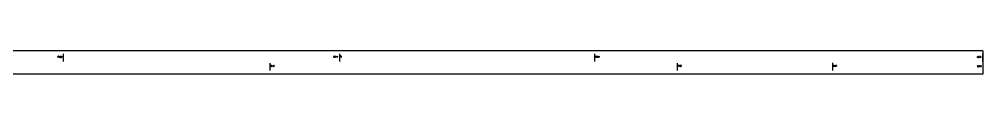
# Model space of a CAD drawing. Header units: metres. Extents: x -566 to -120, y 49 to 52.
# Drawn here: x -231.5 to -120, y 49.2 to 51.9 of the extents above; entities that cross this region are included whole.
import ezdxf

# ---------------------------------------------------------------- set-up
doc = ezdxf.new("R2010")
doc.units = ezdxf.units.M

msp = doc.modelspace()

# ---------------------------------------------------------------- linework, layer by layer
at = {"layer": 'REFERENCEBEAM', "color": 9, "linetype": 'CONTINUOUS'}
for p, q in [((-119.97, 51.89), (-500.72, 51.89)), ((-119.97, 51.89), (-119.97, 49.2)), ((-119.97, 49.2), (-500.72, 49.2))]:
    msp.add_line(p, q, dxfattribs=at)
at = {"layer": 'RSTOPFLANGEMARK', "color": 7, "linetype": 'CONTINUOUS'}
for p, q in [((-226.34, 50.67), (-226.34, 51.54)), ((-194.41, 51.54), (-194.41, 50.67)), ((-194.3, 51.3), (-194.31, 51.29)), ((-194.3, 51.31), (-194.3, 51.3)), ((-194.29, 51.31), (-194.3, 51.31)), ((-194.3, 51.3), (-194.3, 51.3)), ((-194.28, 51.31), (-194.29, 51.31)), ((-194.27, 51.31), (-194.28, 51.31)), ((-194.27, 51.3), (-194.27, 51.31)), ((-194.26, 51.3), (-194.27, 51.3)), ((-194.26, 51.29), (-194.26, 51.3)), ((-194.22, 51.31), (-194.22, 51.18)), ((-164.84, 50.67), (-164.84, 51.54)), ((-226.99, 51.26), (-226.98, 51.26)), ((-226.99, 51.25), (-226.99, 51.26)), ((-226.99, 51.16), (-226.99, 51.15)), ((-226.99, 51.15), (-226.98, 51.14)), ((-226.98, 51.26), (-226.97, 51.26)), ((-226.97, 51.21), (-226.98, 51.21)), ((-226.98, 51.14), (-226.97, 51.14)), ((-226.97, 51.26), (-226.96, 51.26)), ((-226.96, 51.2), (-226.97, 51.21)), ((-226.96, 51.21), (-226.97, 51.21)), ((-226.97, 51.14), (-226.96, 51.14)), ((-226.96, 51.26), (-226.95, 51.25)), ((-226.96, 51.26), (-226.96, 51.26)), ((-226.95, 51.22), (-226.96, 51.21)), ((-226.95, 51.19), (-226.96, 51.2)), ((-226.96, 51.15), (-226.95, 51.16)), ((-226.96, 51.14), (-226.96, 51.15)), ((-226.95, 51.25), (-226.95, 51.23)), ((-226.95, 51.23), (-226.95, 51.22)), ((-226.95, 51.18), (-226.95, 51.19)), ((-226.95, 51.16), (-226.95, 51.18)), ((-226.91, 51.26), (-226.91, 51.21)), ((-226.87, 51.26), (-226.91, 51.26)), ((-226.91, 51.21), (-226.9, 51.22)), ((-226.91, 51.15), (-226.91, 51.16)), ((-226.9, 51.14), (-226.91, 51.15)), ((-226.9, 51.22), (-226.89, 51.22)), ((-226.9, 51.22), (-226.9, 51.22)), ((-226.89, 51.14), (-226.9, 51.14)), ((-226.89, 51.22), (-226.88, 51.22)), ((-226.88, 51.15), (-226.89, 51.14)), ((-226.89, 51.14), (-226.89, 51.14)), ((-226.88, 51.22), (-226.87, 51.2)), ((-226.87, 51.16), (-226.88, 51.15)), ((-226.87, 51.2), (-226.87, 51.18)), ((-226.87, 51.18), (-226.87, 51.16)), ((-226.87, 51.18), (-226.87, 51.18)), ((-226.8, 51.26), (-226.84, 51.17)), ((-226.84, 51.17), (-226.78, 51.17)), ((-226.8, 51.14), (-226.8, 51.26)), ((-226.75, 51.25), (-226.74, 51.26)), ((-226.75, 51.24), (-226.75, 51.25)), ((-226.74, 51.17), (-226.75, 51.16)), ((-226.75, 51.16), (-226.75, 51.15)), ((-226.75, 51.15), (-226.75, 51.14)), ((-226.75, 51.15), (-226.75, 51.15)), ((-226.75, 51.14), (-226.7, 51.14)), ((-226.74, 51.26), (-226.73, 51.26)), ((-226.74, 51.26), (-226.74, 51.26)), ((-226.71, 51.22), (-226.74, 51.17)), ((-226.73, 51.26), (-226.72, 51.26)), ((-226.72, 51.26), (-226.71, 51.26)), ((-226.72, 51.26), (-226.72, 51.26)), ((-226.71, 51.26), (-226.7, 51.25)), ((-226.71, 51.26), (-226.71, 51.26)), ((-226.7, 51.23), (-226.71, 51.22)), ((-226.7, 51.25), (-226.7, 51.24)), ((-226.7, 51.24), (-226.7, 51.23)), ((-226.63, 51.26), (-226.68, 51.17)), ((-226.68, 51.17), (-226.62, 51.17)), ((-226.63, 51.14), (-226.63, 51.26)), ((-226.58, 51.26), (-226.57, 51.26)), ((-226.58, 51.25), (-226.58, 51.26)), ((-226.58, 51.24), (-226.58, 51.25)), ((-226.54, 51.22), (-226.58, 51.17)), ((-226.58, 51.17), (-226.58, 51.16)), ((-226.58, 51.16), (-226.58, 51.15)), ((-226.58, 51.15), (-226.58, 51.14)), ((-226.58, 51.15), (-226.58, 51.15)), ((-226.58, 51.14), (-226.54, 51.14)), ((-226.57, 51.26), (-226.56, 51.26)), ((-226.56, 51.26), (-226.55, 51.26)), ((-226.56, 51.26), (-226.56, 51.26)), ((-226.55, 51.26), (-226.54, 51.26)), ((-226.55, 51.26), (-226.55, 51.26)), ((-226.54, 51.26), (-226.54, 51.25)), ((-226.54, 51.25), (-226.54, 51.24)), ((-226.54, 51.24), (-226.54, 51.23)), ((-226.54, 51.23), (-226.54, 51.22)), ((-202.47, 50.47), (-202.47, 49.61)), ((-202.42, 50.21), (-202.42, 50.09)), ((-202.42, 50.2), (-202.42, 50.21)), ((-202.35, 50.2), (-202.36, 50.18)), ((-202.36, 50.18), (-202.36, 50.17)), ((-202.34, 50.21), (-202.35, 50.2)), ((-202.34, 50.21), (-202.34, 50.21)), ((-202.33, 50.21), (-202.34, 50.21)), ((-202.32, 50.21), (-202.33, 50.21)), ((-202.32, 50.2), (-202.32, 50.21)), ((-202.31, 50.18), (-202.32, 50.2)), ((-202.31, 50.17), (-202.31, 50.18)), ((-202.27, 50.21), (-202.27, 50.16)), ((-202.23, 50.21), (-202.27, 50.21)), ((-202.18, 50.2), (-202.17, 50.21)), ((-202.17, 50.21), (-202.17, 50.09)), ((-202.11, 50.2), (-202.1, 50.21)), ((-202.11, 50.19), (-202.11, 50.2)), ((-202.1, 50.21), (-202.09, 50.21)), ((-202.1, 50.21), (-202.1, 50.21)), ((-202.09, 50.21), (-202.08, 50.21)), ((-202.08, 50.21), (-202.07, 50.21)), ((-202.08, 50.21), (-202.08, 50.21)), ((-202.07, 50.21), (-202.06, 50.2)), ((-202.07, 50.21), (-202.07, 50.21)), ((-202.06, 50.18), (-202.07, 50.17)), ((-202.06, 50.2), (-202.06, 50.19)), ((-202.06, 50.19), (-202.06, 50.18)), ((-202.02, 50.21), (-202.02, 50.2)), ((-202.01, 50.21), (-202.02, 50.21)), ((-202.02, 50.2), (-202.02, 50.19)), ((-202.02, 50.19), (-202.02, 50.17)), ((-202.02, 50.17), (-202.02, 50.17)), ((-202, 50.21), (-202.01, 50.21)), ((-202, 50.21), (-202, 50.21)), ((-201.99, 50.21), (-202, 50.21)), ((-201.99, 50.2), (-201.99, 50.21)), ((-201.98, 50.19), (-201.99, 50.2)), ((-201.99, 50.17), (-201.98, 50.19)), ((-201.99, 50.17), (-201.99, 50.17)), ((-195.11, 51.27), (-195.1, 51.28)), ((-195.11, 51.18), (-195.1, 51.17)), ((-195.1, 51.28), (-195.09, 51.29)), ((-195.1, 51.17), (-195.09, 51.16)), ((-195.09, 51.29), (-195.08, 51.29)), ((-195.08, 51.23), (-195.09, 51.23)), ((-195.09, 51.16), (-195.08, 51.16)), ((-195.08, 51.29), (-195.07, 51.28)), ((-195.08, 51.29), (-195.08, 51.29)), ((-195.07, 51.22), (-195.08, 51.23)), ((-195.07, 51.23), (-195.08, 51.23)), ((-195.08, 51.16), (-195.07, 51.17)), ((-195.08, 51.16), (-195.08, 51.16)), ((-195.07, 51.28), (-195.06, 51.27)), ((-195.06, 51.25), (-195.07, 51.24)), ((-195.07, 51.24), (-195.07, 51.23)), ((-195.06, 51.21), (-195.07, 51.22)), ((-195.07, 51.17), (-195.06, 51.18)), ((-195.06, 51.27), (-195.06, 51.25)), ((-195.06, 51.2), (-195.06, 51.21)), ((-195.06, 51.18), (-195.06, 51.2)), ((-195.03, 51.27), (-195.02, 51.27)), ((-195.03, 51.18), (-195.03, 51.17)), ((-195.02, 51.18), (-195.03, 51.18)), ((-195.03, 51.17), (-195.03, 51.16)), ((-195.03, 51.16), (-194.98, 51.16)), ((-195.02, 51.28), (-195.01, 51.29)), ((-195.02, 51.27), (-195.02, 51.28)), ((-194.98, 51.24), (-195.02, 51.19)), ((-195.02, 51.19), (-195.02, 51.18)), ((-195.01, 51.29), (-195, 51.29)), ((-195.01, 51.29), (-195.01, 51.29)), ((-195, 51.29), (-194.99, 51.29)), ((-194.99, 51.29), (-194.99, 51.28)), ((-194.99, 51.28), (-194.98, 51.28)), ((-194.98, 51.28), (-194.98, 51.27)), ((-194.98, 51.27), (-194.98, 51.26)), ((-194.98, 51.26), (-194.98, 51.25)), ((-194.98, 51.25), (-194.98, 51.24)), ((-194.93, 51.28), (-194.94, 51.27)), ((-194.94, 51.27), (-194.94, 51.26)), ((-194.94, 51.26), (-194.94, 51.24)), ((-194.94, 51.24), (-194.94, 51.22)), ((-194.94, 51.22), (-194.94, 51.21)), ((-194.94, 51.21), (-194.94, 51.19)), ((-194.94, 51.19), (-194.94, 51.18)), ((-194.94, 51.18), (-194.93, 51.17)), ((-194.92, 51.29), (-194.93, 51.28)), ((-194.93, 51.17), (-194.92, 51.16)), ((-194.92, 51.29), (-194.92, 51.29)), ((-194.91, 51.28), (-194.92, 51.29)), ((-194.92, 51.16), (-194.91, 51.17)), ((-194.92, 51.16), (-194.92, 51.16)), ((-194.9, 51.27), (-194.91, 51.28)), ((-194.91, 51.17), (-194.9, 51.18)), ((-194.9, 51.26), (-194.9, 51.27)), ((-194.9, 51.24), (-194.9, 51.26)), ((-194.9, 51.22), (-194.9, 51.24)), ((-194.9, 51.21), (-194.9, 51.22)), ((-194.9, 51.19), (-194.9, 51.21)), ((-194.9, 51.18), (-194.9, 51.19)), ((-194.83, 51.29), (-194.87, 51.2)), ((-194.87, 51.2), (-194.81, 51.2)), ((-194.83, 51.16), (-194.83, 51.29)), ((-194.76, 51.29), (-194.76, 51.16)), ((-194.76, 51.27), (-194.76, 51.29)), ((-194.75, 51.16), (-194.76, 51.16)), ((-194.69, 51.28), (-194.68, 51.29)), ((-194.69, 51.27), (-194.69, 51.28)), ((-194.69, 51.18), (-194.69, 51.17)), ((-194.69, 51.17), (-194.68, 51.16)), ((-194.68, 51.29), (-194.67, 51.29)), ((-194.67, 51.23), (-194.68, 51.23)), ((-194.68, 51.16), (-194.67, 51.16)), ((-194.67, 51.29), (-194.66, 51.29)), ((-194.66, 51.22), (-194.67, 51.23)), ((-194.66, 51.23), (-194.67, 51.23)), ((-194.67, 51.16), (-194.66, 51.16)), ((-194.66, 51.29), (-194.66, 51.28)), ((-194.66, 51.28), (-194.65, 51.27)), ((-194.65, 51.24), (-194.66, 51.23)), ((-194.65, 51.21), (-194.66, 51.22)), ((-194.66, 51.17), (-194.65, 51.18)), ((-194.66, 51.16), (-194.66, 51.17)), ((-194.65, 51.27), (-194.65, 51.25)), ((-194.65, 51.25), (-194.65, 51.24)), ((-194.65, 51.2), (-194.65, 51.21)), ((-194.65, 51.18), (-194.65, 51.2)), ((-194.31, 51.29), (-194.31, 51.28)), ((-194.31, 51.28), (-194.31, 51.22)), ((-194.31, 51.22), (-194.31, 51.21)), ((-194.31, 51.21), (-194.3, 51.2)), ((-194.3, 51.2), (-194.3, 51.19)), ((-194.3, 51.19), (-194.29, 51.18)), ((-194.3, 51.19), (-194.3, 51.19)), ((-194.29, 51.18), (-194.28, 51.18)), ((-194.28, 51.18), (-194.27, 51.19)), ((-194.27, 51.19), (-194.26, 51.2)), ((-194.27, 51.19), (-194.27, 51.19)), ((-194.26, 51.28), (-194.26, 51.29)), ((-194.26, 51.21), (-194.26, 51.22)), ((-194.26, 51.2), (-194.26, 51.21)), ((-194.22, 51.18), (-194.18, 51.18)), ((-164.82, 51.26), (-164.81, 51.27)), ((-164.82, 51.17), (-164.81, 51.15)), ((-164.81, 51.27), (-164.8, 51.27)), ((-164.81, 51.27), (-164.81, 51.27)), ((-164.79, 51.21), (-164.81, 51.21)), ((-164.81, 51.15), (-164.8, 51.15)), ((-164.81, 51.15), (-164.81, 51.15)), ((-164.8, 51.27), (-164.79, 51.27)), ((-164.8, 51.15), (-164.79, 51.15)), ((-164.79, 51.27), (-164.78, 51.27)), ((-164.78, 51.22), (-164.79, 51.21)), ((-164.78, 51.21), (-164.79, 51.21)), ((-164.79, 51.15), (-164.78, 51.15)), ((-164.78, 51.27), (-164.78, 51.25)), ((-164.78, 51.25), (-164.78, 51.24)), ((-164.78, 51.24), (-164.78, 51.23)), ((-164.78, 51.23), (-164.78, 51.22)), ((-164.78, 51.2), (-164.78, 51.21)), ((-164.77, 51.18), (-164.78, 51.2)), ((-164.78, 51.17), (-164.77, 51.18)), ((-164.78, 51.15), (-164.78, 51.17)), ((-164.73, 51.27), (-164.74, 51.22)), ((-164.74, 51.22), (-164.73, 51.23)), ((-164.73, 51.16), (-164.74, 51.17)), ((-164.69, 51.27), (-164.73, 51.27)), ((-164.73, 51.23), (-164.72, 51.23)), ((-164.73, 51.15), (-164.73, 51.16)), ((-164.72, 51.15), (-164.73, 51.15)), ((-164.72, 51.23), (-164.71, 51.23)), ((-164.71, 51.15), (-164.72, 51.15)), ((-164.71, 51.23), (-164.7, 51.22)), ((-164.7, 51.15), (-164.71, 51.15)), ((-164.7, 51.22), (-164.69, 51.21)), ((-164.69, 51.17), (-164.7, 51.15)), ((-164.69, 51.21), (-164.69, 51.19)), ((-164.69, 51.19), (-164.69, 51.17)), ((-164.69, 51.19), (-164.69, 51.19)), ((-164.62, 51.27), (-164.67, 51.18)), ((-164.67, 51.18), (-164.61, 51.18)), ((-164.62, 51.15), (-164.62, 51.27)), ((-164.57, 51.27), (-164.56, 51.27)), ((-164.57, 51.26), (-164.57, 51.27)), ((-164.57, 51.25), (-164.57, 51.26)), ((-164.53, 51.22), (-164.57, 51.17)), ((-164.57, 51.17), (-164.57, 51.16)), ((-164.57, 51.17), (-164.57, 51.17)), ((-164.57, 51.16), (-164.57, 51.15)), ((-164.57, 51.15), (-164.53, 51.15)), ((-164.57, 51.15), (-164.57, 51.15)), ((-164.56, 51.27), (-164.55, 51.27)), ((-164.55, 51.27), (-164.54, 51.27)), ((-164.55, 51.27), (-164.55, 51.27)), ((-164.54, 51.27), (-164.53, 51.26)), ((-164.54, 51.27), (-164.54, 51.27)), ((-164.53, 51.26), (-164.53, 51.25)), ((-164.53, 51.25), (-164.53, 51.24)), ((-164.53, 51.24), (-164.53, 51.23)), ((-164.53, 51.23), (-164.53, 51.22)), ((-164.46, 51.27), (-164.5, 51.18)), ((-164.5, 51.18), (-164.44, 51.18)), ((-164.46, 51.15), (-164.46, 51.27)), ((-164.41, 51.26), (-164.4, 51.27)), ((-164.41, 51.25), (-164.41, 51.26)), ((-164.41, 51.17), (-164.41, 51.16)), ((-164.4, 51.17), (-164.41, 51.17)), ((-164.41, 51.16), (-164.41, 51.15)), ((-164.41, 51.15), (-164.36, 51.15)), ((-164.41, 51.15), (-164.41, 51.15)), ((-164.4, 51.27), (-164.39, 51.27)), ((-164.4, 51.27), (-164.4, 51.27)), ((-164.37, 51.22), (-164.4, 51.17)), ((-164.39, 51.27), (-164.38, 51.27)), ((-164.38, 51.27), (-164.37, 51.27)), ((-164.38, 51.27), (-164.38, 51.27)), ((-164.37, 51.27), (-164.37, 51.26)), ((-164.37, 51.26), (-164.36, 51.25)), ((-164.36, 51.23), (-164.37, 51.22)), ((-164.36, 51.25), (-164.36, 51.24)), ((-164.36, 51.24), (-164.36, 51.23)), ((-155.34, 50.47), (-155.34, 49.61)), ((-155.31, 50.2), (-155.3, 50.22)), ((-155.3, 50.22), (-155.3, 50.09)), ((-155.23, 50.21), (-155.24, 50.2)), ((-155.24, 50.2), (-155.24, 50.19)), ((-155.24, 50.19), (-155.24, 50.17)), ((-155.22, 50.22), (-155.23, 50.21)), ((-155.22, 50.22), (-155.22, 50.22)), ((-155.21, 50.21), (-155.22, 50.22)), ((-155.2, 50.2), (-155.21, 50.21)), ((-155.2, 50.19), (-155.2, 50.2)), ((-155.19, 50.17), (-155.2, 50.19)), ((-155.15, 50.22), (-155.15, 50.17)), ((-155.11, 50.22), (-155.15, 50.22)), ((-155.15, 50.17), (-155.14, 50.18)), ((-155.14, 50.18), (-155.13, 50.18)), ((-155.13, 50.18), (-155.12, 50.17)), ((-155.06, 50.2), (-155.05, 50.22)), ((-155.05, 50.22), (-155.05, 50.09)), ((-154.99, 50.21), (-154.98, 50.22)), ((-154.99, 50.21), (-154.99, 50.21)), ((-154.99, 50.2), (-154.99, 50.21)), ((-154.98, 50.22), (-154.97, 50.22)), ((-154.97, 50.22), (-154.96, 50.22)), ((-154.97, 50.22), (-154.97, 50.22)), ((-154.96, 50.22), (-154.95, 50.21)), ((-154.96, 50.22), (-154.96, 50.22)), ((-154.95, 50.21), (-154.95, 50.2)), ((-154.95, 50.2), (-154.95, 50.19)), ((-154.95, 50.19), (-154.95, 50.18)), ((-154.95, 50.18), (-154.95, 50.17)), ((-154.9, 50.21), (-154.91, 50.2)), ((-154.91, 50.2), (-154.91, 50.19)), ((-154.91, 50.19), (-154.91, 50.18)), ((-154.91, 50.18), (-154.9, 50.17)), ((-154.89, 50.22), (-154.9, 50.21)), ((-154.89, 50.22), (-154.89, 50.22)), ((-154.88, 50.22), (-154.89, 50.22)), ((-154.87, 50.21), (-154.88, 50.22)), ((-154.87, 50.2), (-154.87, 50.21)), ((-154.87, 50.19), (-154.87, 50.2)), ((-154.87, 50.18), (-154.87, 50.19)), ((-154.87, 50.17), (-154.87, 50.18)), ((-137.34, 50.49), (-137.34, 49.62)), ((-137.32, 50.22), (-137.32, 50.09)), ((-137.32, 50.2), (-137.32, 50.22)), ((-137.25, 50.2), (-137.26, 50.19)), ((-137.26, 50.19), (-137.26, 50.17)), ((-137.24, 50.21), (-137.25, 50.2)), ((-137.23, 50.22), (-137.24, 50.21)), ((-137.23, 50.22), (-137.23, 50.22)), ((-137.22, 50.21), (-137.23, 50.22)), ((-137.21, 50.2), (-137.22, 50.21)), ((-137.21, 50.19), (-137.21, 50.2)), ((-137.21, 50.17), (-137.21, 50.19)), ((-137.14, 50.22), (-137.18, 50.12)), ((-137.14, 50.09), (-137.14, 50.22)), ((-137.08, 50.21), (-137.09, 50.2)), ((-137.09, 50.2), (-137.09, 50.19)), ((-137.09, 50.19), (-137.09, 50.18)), ((-137.09, 50.18), (-137.08, 50.17)), ((-137.07, 50.21), (-137.08, 50.21)), ((-137.07, 50.22), (-137.07, 50.21)), ((-137.06, 50.21), (-137.07, 50.22)), ((-137.05, 50.21), (-137.06, 50.21)), ((-137.05, 50.2), (-137.05, 50.21)), ((-137.05, 50.19), (-137.05, 50.2)), ((-137.05, 50.18), (-137.05, 50.19)), ((-137.05, 50.17), (-137.05, 50.18)), ((-136.97, 50.22), (-137.02, 50.12)), ((-136.97, 50.09), (-136.97, 50.22)), ((-136.92, 50.19), (-136.93, 50.18)), ((-136.93, 50.18), (-136.93, 50.17)), ((-136.91, 50.21), (-136.92, 50.2)), ((-136.92, 50.2), (-136.92, 50.19)), ((-136.9, 50.22), (-136.91, 50.21)), ((-136.9, 50.22), (-136.9, 50.22)), ((-136.9, 50.21), (-136.9, 50.22)), ((-136.89, 50.21), (-136.9, 50.21)), ((-136.89, 50.2), (-136.89, 50.21)), ((-136.88, 50.19), (-136.89, 50.2)), ((-136.88, 50.18), (-136.88, 50.19)), ((-136.88, 50.16), (-136.88, 50.18)), ((-120.61, 51.24), (-120.6, 51.25)), ((-120.59, 51.13), (-120.61, 51.13)), ((-120.6, 51.25), (-120.6, 51.13)), ((-120.6, 50.16), (-120.59, 50.18)), ((-120.59, 50.18), (-120.59, 50.05)), ((-120.54, 51.24), (-120.53, 51.25)), ((-120.54, 51.23), (-120.54, 51.24)), ((-120.5, 51.21), (-120.54, 51.15)), ((-120.54, 51.15), (-120.54, 51.14)), ((-120.54, 51.15), (-120.54, 51.15)), ((-120.54, 51.14), (-120.54, 51.13)), ((-120.54, 51.13), (-120.49, 51.13)), ((-120.54, 51.13), (-120.54, 51.13)), ((-120.53, 51.25), (-120.52, 51.25)), ((-120.53, 51.25), (-120.53, 51.25)), ((-120.52, 50.17), (-120.53, 50.16)), ((-120.52, 51.25), (-120.51, 51.25)), ((-120.52, 51.25), (-120.52, 51.25)), ((-120.51, 50.18), (-120.52, 50.17)), ((-120.51, 51.25), (-120.5, 51.25)), ((-120.51, 50.18), (-120.51, 50.18)), ((-120.5, 50.17), (-120.51, 50.18)), ((-120.5, 51.25), (-120.5, 51.24)), ((-120.5, 51.24), (-120.49, 51.24)), ((-120.49, 51.21), (-120.5, 51.21)), ((-120.49, 50.16), (-120.5, 50.17)), ((-120.49, 51.24), (-120.49, 51.22)), ((-120.49, 51.22), (-120.49, 51.21)), ((-120.46, 51.17), (-120.45, 51.19)), ((-120.46, 51.16), (-120.46, 51.17)), ((-120.46, 51.15), (-120.46, 51.16)), ((-120.45, 51.14), (-120.46, 51.15)), ((-120.42, 50.18), (-120.46, 50.09)), ((-120.45, 51.25), (-120.45, 51.24)), ((-120.44, 51.25), (-120.45, 51.25)), ((-120.45, 51.24), (-120.45, 51.22)), ((-120.45, 51.22), (-120.45, 51.21)), ((-120.45, 51.21), (-120.45, 51.2)), ((-120.45, 51.2), (-120.44, 51.2)), ((-120.45, 51.19), (-120.44, 51.2)), ((-120.45, 51.19), (-120.45, 51.19)), ((-120.45, 51.13), (-120.45, 51.14)), ((-120.44, 51.13), (-120.45, 51.13)), ((-120.43, 51.25), (-120.44, 51.25)), ((-120.44, 51.2), (-120.44, 51.2)), ((-120.44, 51.2), (-120.43, 51.2)), ((-120.44, 51.2), (-120.44, 51.2)), ((-120.43, 51.13), (-120.44, 51.13)), ((-120.43, 51.25), (-120.43, 51.25)), ((-120.42, 51.25), (-120.43, 51.25)), ((-120.43, 51.2), (-120.42, 51.2)), ((-120.43, 51.2), (-120.43, 51.2)), ((-120.43, 51.2), (-120.42, 51.19)), ((-120.43, 51.2), (-120.43, 51.2)), ((-120.43, 51.13), (-120.43, 51.13)), ((-120.42, 51.13), (-120.43, 51.13)), ((-120.42, 51.24), (-120.42, 51.25)), ((-120.41, 51.22), (-120.42, 51.24)), ((-120.42, 51.21), (-120.41, 51.22)), ((-120.42, 51.2), (-120.42, 51.21)), ((-120.42, 51.19), (-120.41, 51.17)), ((-120.42, 51.19), (-120.42, 51.19)), ((-120.41, 51.15), (-120.42, 51.14)), ((-120.42, 51.14), (-120.42, 51.13)), ((-120.42, 50.05), (-120.42, 50.18)), ((-120.41, 51.17), (-120.41, 51.16)), ((-120.41, 51.16), (-120.41, 51.15)), ((-120.37, 51.23), (-120.38, 51.22)), ((-120.38, 51.22), (-120.38, 51.21)), ((-120.38, 51.21), (-120.37, 51.19)), ((-120.36, 51.25), (-120.37, 51.24)), ((-120.37, 51.24), (-120.37, 51.23)), ((-120.37, 51.19), (-120.37, 51.18)), ((-120.37, 51.18), (-120.37, 51.17)), ((-120.37, 51.17), (-120.36, 51.17)), ((-120.37, 51.14), (-120.37, 51.13)), ((-120.37, 51.13), (-120.36, 51.13)), ((-120.36, 50.17), (-120.37, 50.16)), ((-120.35, 51.25), (-120.36, 51.25)), ((-120.36, 51.17), (-120.35, 51.17)), ((-120.36, 51.13), (-120.35, 51.13)), ((-120.36, 51.13), (-120.36, 51.13)), ((-120.36, 51.13), (-120.36, 51.13)), ((-120.35, 50.18), (-120.36, 50.17)), ((-120.35, 51.25), (-120.35, 51.25)), ((-120.35, 51.25), (-120.35, 51.25)), ((-120.34, 51.25), (-120.35, 51.25)), ((-120.35, 51.17), (-120.34, 51.17)), ((-120.35, 51.13), (-120.34, 51.13)), ((-120.35, 50.18), (-120.35, 50.18)), ((-120.34, 50.18), (-120.35, 50.18)), ((-120.33, 51.24), (-120.34, 51.25)), ((-120.34, 51.17), (-120.33, 51.18)), ((-120.34, 51.17), (-120.34, 51.17)), ((-120.34, 51.14), (-120.33, 51.15)), ((-120.34, 51.13), (-120.34, 51.14)), ((-120.33, 50.17), (-120.34, 50.18)), ((-120.33, 51.23), (-120.33, 51.24)), ((-120.33, 51.21), (-120.33, 51.23)), ((-120.33, 51.2), (-120.33, 51.21)), ((-120.33, 51.2), (-120.33, 51.21)), ((-120.33, 51.18), (-120.33, 51.2)), ((-120.33, 51.19), (-120.33, 51.2)), ((-120.33, 51.17), (-120.33, 51.19)), ((-120.33, 51.16), (-120.33, 51.17)), ((-120.33, 51.15), (-120.33, 51.16)), ((-120.33, 50.16), (-120.33, 50.17)), ((-120.25, 50.18), (-120.3, 50.09)), ((-120.28, 51.24), (-120.27, 51.25)), ((-120.26, 51.13), (-120.28, 51.13)), ((-120.27, 51.25), (-120.27, 51.13)), ((-120.25, 50.05), (-120.25, 50.18)), ((-120.2, 51.25), (-120.21, 51.24)), ((-120.21, 51.24), (-120.21, 51.22)), ((-120.21, 51.22), (-120.21, 51.21)), ((-120.21, 51.21), (-120.2, 51.2)), ((-120.21, 51.19), (-120.2, 51.19)), ((-120.21, 51.17), (-120.21, 51.19)), ((-120.21, 51.16), (-120.21, 51.17)), ((-120.21, 51.15), (-120.21, 51.16)), ((-120.21, 51.14), (-120.21, 51.15)), ((-120.2, 51.13), (-120.21, 51.14)), ((-120.19, 51.25), (-120.2, 51.25)), ((-120.2, 51.2), (-120.19, 51.2)), ((-120.2, 51.19), (-120.19, 51.2)), ((-120.19, 51.13), (-120.2, 51.13)), ((-120.19, 50.18), (-120.2, 50.17)), ((-120.2, 50.17), (-120.2, 50.16)), ((-120.19, 51.25), (-120.19, 51.25)), ((-120.18, 51.25), (-120.19, 51.25)), ((-120.19, 51.2), (-120.19, 51.2)), ((-120.19, 51.2), (-120.18, 51.2)), ((-120.19, 51.2), (-120.19, 51.2)), ((-120.19, 51.13), (-120.19, 51.13)), ((-120.18, 51.13), (-120.19, 51.13)), ((-120.18, 50.18), (-120.19, 50.18)), ((-120.17, 51.25), (-120.18, 51.25)), ((-120.18, 51.2), (-120.17, 51.2)), ((-120.18, 51.2), (-120.18, 51.2)), ((-120.18, 51.2), (-120.17, 51.19)), ((-120.18, 51.2), (-120.18, 51.2)), ((-120.17, 51.13), (-120.18, 51.13)), ((-120.18, 50.18), (-120.18, 50.18)), ((-120.17, 50.17), (-120.18, 50.18)), ((-120.17, 51.24), (-120.17, 51.25)), ((-120.17, 51.22), (-120.17, 51.24)), ((-120.17, 51.21), (-120.17, 51.22)), ((-120.17, 51.2), (-120.17, 51.21)), ((-120.17, 51.19), (-120.16, 51.17)), ((-120.17, 51.19), (-120.17, 51.19)), ((-120.16, 51.15), (-120.17, 51.14)), ((-120.17, 51.14), (-120.17, 51.13)), ((-120.16, 50.16), (-120.17, 50.17)), ((-120.16, 51.17), (-120.16, 51.16)), ((-120.16, 51.16), (-120.16, 51.15)), ((-202.41, 50.09), (-202.42, 50.09)), ((-202.36, 50.17), (-202.36, 50.15)), ((-202.36, 50.15), (-202.36, 50.14)), ((-202.36, 50.14), (-202.36, 50.12)), ((-202.36, 50.12), (-202.35, 50.1)), ((-202.35, 50.1), (-202.34, 50.09)), ((-202.34, 50.09), (-202.34, 50.09)), ((-202.34, 50.09), (-202.33, 50.09)), ((-202.33, 50.09), (-202.32, 50.09)), ((-202.32, 50.1), (-202.31, 50.12)), ((-202.32, 50.09), (-202.32, 50.1)), ((-202.31, 50.15), (-202.31, 50.17)), ((-202.31, 50.14), (-202.31, 50.15)), ((-202.31, 50.12), (-202.31, 50.14)), ((-202.27, 50.16), (-202.26, 50.17)), ((-202.27, 50.1), (-202.27, 50.11)), ((-202.26, 50.09), (-202.27, 50.1)), ((-202.26, 50.17), (-202.25, 50.17)), ((-202.26, 50.17), (-202.26, 50.17)), ((-202.25, 50.09), (-202.26, 50.09)), ((-202.25, 50.17), (-202.24, 50.17)), ((-202.24, 50.1), (-202.25, 50.09)), ((-202.25, 50.09), (-202.25, 50.09)), ((-202.24, 50.17), (-202.23, 50.15)), ((-202.23, 50.11), (-202.24, 50.1)), ((-202.23, 50.15), (-202.23, 50.13)), ((-202.23, 50.13), (-202.23, 50.11)), ((-202.23, 50.13), (-202.23, 50.13)), ((-202.16, 50.09), (-202.18, 50.09)), ((-202.07, 50.17), (-202.11, 50.12)), ((-202.11, 50.12), (-202.11, 50.11)), ((-202.11, 50.11), (-202.11, 50.1)), ((-202.11, 50.1), (-202.11, 50.09)), ((-202.11, 50.1), (-202.11, 50.1)), ((-202.11, 50.09), (-202.06, 50.09)), ((-202.03, 50.14), (-202.02, 50.15)), ((-202.03, 50.12), (-202.03, 50.14)), ((-202.03, 50.11), (-202.03, 50.12)), ((-202.02, 50.1), (-202.03, 50.11)), ((-202.02, 50.17), (-202.01, 50.16)), ((-202.02, 50.16), (-202.01, 50.16)), ((-202.02, 50.15), (-202.02, 50.16)), ((-202.02, 50.09), (-202.02, 50.1)), ((-202.01, 50.09), (-202.02, 50.09)), ((-202.01, 50.16), (-202.01, 50.16)), ((-202.01, 50.16), (-202, 50.16)), ((-202.01, 50.16), (-202.01, 50.16)), ((-202, 50.09), (-202.01, 50.09)), ((-202, 50.16), (-201.99, 50.17)), ((-202, 50.16), (-202, 50.16)), ((-202, 50.16), (-201.99, 50.16)), ((-202, 50.16), (-202, 50.16)), ((-202, 50.09), (-202, 50.09)), ((-201.99, 50.09), (-202, 50.09)), ((-201.99, 50.16), (-201.98, 50.15)), ((-201.98, 50.1), (-201.99, 50.09)), ((-201.98, 50.15), (-201.98, 50.14)), ((-201.98, 50.14), (-201.98, 50.12)), ((-201.98, 50.12), (-201.98, 50.11)), ((-201.98, 50.11), (-201.98, 50.1)), ((-155.29, 50.09), (-155.31, 50.09)), ((-155.24, 50.17), (-155.24, 50.15)), ((-155.24, 50.15), (-155.24, 50.14)), ((-155.24, 50.14), (-155.24, 50.12)), ((-155.24, 50.12), (-155.24, 50.11)), ((-155.24, 50.11), (-155.23, 50.1)), ((-155.23, 50.1), (-155.22, 50.09)), ((-155.22, 50.09), (-155.21, 50.1)), ((-155.22, 50.09), (-155.22, 50.09)), ((-155.21, 50.1), (-155.2, 50.11)), ((-155.2, 50.12), (-155.19, 50.14)), ((-155.2, 50.11), (-155.2, 50.12)), ((-155.19, 50.15), (-155.19, 50.17)), ((-155.19, 50.14), (-155.19, 50.15)), ((-155.15, 50.1), (-155.16, 50.12)), ((-155.15, 50.17), (-155.15, 50.17)), ((-155.15, 50.1), (-155.15, 50.1)), ((-155.14, 50.09), (-155.15, 50.1)), ((-155.13, 50.09), (-155.14, 50.09)), ((-155.12, 50.1), (-155.13, 50.09)), ((-155.12, 50.17), (-155.11, 50.16)), ((-155.11, 50.11), (-155.12, 50.1)), ((-155.11, 50.16), (-155.11, 50.14)), ((-155.11, 50.14), (-155.11, 50.13)), ((-155.11, 50.13), (-155.11, 50.11)), ((-155.04, 50.09), (-155.06, 50.09)), ((-154.95, 50.17), (-154.99, 50.12)), ((-154.99, 50.12), (-154.99, 50.11)), ((-154.99, 50.11), (-154.99, 50.1)), ((-154.99, 50.11), (-154.99, 50.11)), ((-154.99, 50.1), (-154.99, 50.09)), ((-154.99, 50.09), (-154.95, 50.09)), ((-154.91, 50.15), (-154.9, 50.16)), ((-154.91, 50.14), (-154.91, 50.15)), ((-154.91, 50.13), (-154.91, 50.14)), ((-154.91, 50.12), (-154.91, 50.13)), ((-154.91, 50.1), (-154.91, 50.12)), ((-154.9, 50.1), (-154.91, 50.1)), ((-154.9, 50.17), (-154.89, 50.16)), ((-154.9, 50.16), (-154.89, 50.16)), ((-154.89, 50.09), (-154.9, 50.1)), ((-154.89, 50.16), (-154.89, 50.16)), ((-154.89, 50.16), (-154.88, 50.16)), ((-154.89, 50.16), (-154.89, 50.16)), ((-154.89, 50.09), (-154.89, 50.09)), ((-154.88, 50.09), (-154.89, 50.09)), ((-154.88, 50.16), (-154.87, 50.17)), ((-154.88, 50.16), (-154.88, 50.16)), ((-154.88, 50.16), (-154.87, 50.16)), ((-154.88, 50.16), (-154.88, 50.16)), ((-154.87, 50.1), (-154.88, 50.09)), ((-154.87, 50.16), (-154.87, 50.15)), ((-154.87, 50.15), (-154.86, 50.14)), ((-154.86, 50.12), (-154.87, 50.1)), ((-154.87, 50.1), (-154.87, 50.1)), ((-154.86, 50.14), (-154.86, 50.13)), ((-154.86, 50.13), (-154.86, 50.12)), ((-137.31, 50.09), (-137.32, 50.09)), ((-137.26, 50.17), (-137.26, 50.15)), ((-137.26, 50.15), (-137.26, 50.14)), ((-137.26, 50.14), (-137.26, 50.12)), ((-137.26, 50.12), (-137.25, 50.1)), ((-137.25, 50.1), (-137.24, 50.09)), ((-137.24, 50.09), (-137.23, 50.09)), ((-137.23, 50.09), (-137.22, 50.09)), ((-137.23, 50.09), (-137.23, 50.09)), ((-137.22, 50.09), (-137.21, 50.1)), ((-137.21, 50.15), (-137.21, 50.17)), ((-137.21, 50.14), (-137.21, 50.15)), ((-137.21, 50.12), (-137.21, 50.14)), ((-137.21, 50.1), (-137.21, 50.12)), ((-137.18, 50.12), (-137.13, 50.12)), ((-137.09, 50.15), (-137.08, 50.16)), ((-137.09, 50.14), (-137.09, 50.15)), ((-137.09, 50.13), (-137.09, 50.14)), ((-137.09, 50.11), (-137.09, 50.13)), ((-137.09, 50.1), (-137.09, 50.11)), ((-137.08, 50.09), (-137.09, 50.1)), ((-137.08, 50.17), (-137.07, 50.16)), ((-137.08, 50.16), (-137.07, 50.16)), ((-137.07, 50.09), (-137.08, 50.09)), ((-137.07, 50.16), (-137.07, 50.16)), ((-137.07, 50.16), (-137.06, 50.16)), ((-137.07, 50.16), (-137.07, 50.16)), ((-137.07, 50.09), (-137.07, 50.09)), ((-137.06, 50.09), (-137.07, 50.09)), ((-137.06, 50.16), (-137.05, 50.17)), ((-137.06, 50.16), (-137.06, 50.16)), ((-137.06, 50.16), (-137.05, 50.16)), ((-137.06, 50.16), (-137.06, 50.16)), ((-137.05, 50.09), (-137.06, 50.09)), ((-137.05, 50.16), (-137.05, 50.15)), ((-137.05, 50.15), (-137.04, 50.14)), ((-137.04, 50.11), (-137.05, 50.1)), ((-137.05, 50.1), (-137.05, 50.09)), ((-137.04, 50.14), (-137.04, 50.13)), ((-137.04, 50.13), (-137.04, 50.11)), ((-137.02, 50.12), (-136.96, 50.12)), ((-136.93, 50.17), (-136.92, 50.16)), ((-136.92, 50.16), (-136.92, 50.14)), ((-136.92, 50.14), (-136.91, 50.13)), ((-136.92, 50.14), (-136.92, 50.14)), ((-136.92, 50.1), (-136.91, 50.09)), ((-136.92, 50.1), (-136.92, 50.1)), ((-136.91, 50.13), (-136.9, 50.13)), ((-136.91, 50.09), (-136.9, 50.09)), ((-136.91, 50.09), (-136.91, 50.09)), ((-136.91, 50.09), (-136.91, 50.09)), ((-136.9, 50.13), (-136.89, 50.13)), ((-136.9, 50.09), (-136.89, 50.1)), ((-136.9, 50.09), (-136.9, 50.09)), ((-136.89, 50.14), (-136.88, 50.15)), ((-136.89, 50.13), (-136.89, 50.14)), ((-136.89, 50.1), (-136.88, 50.11)), ((-136.88, 50.16), (-136.88, 50.17)), ((-136.88, 50.15), (-136.88, 50.16)), ((-136.88, 50.15), (-136.88, 50.16)), ((-136.88, 50.14), (-136.88, 50.15)), ((-136.88, 50.12), (-136.88, 50.14)), ((-136.88, 50.11), (-136.88, 50.12)), ((-120.59, 50.05), (-120.6, 50.05)), ((-120.53, 50.15), (-120.54, 50.13)), ((-120.54, 50.13), (-120.54, 50.12)), ((-120.54, 50.12), (-120.54, 50.1)), ((-120.54, 50.1), (-120.53, 50.08)), ((-120.53, 50.16), (-120.53, 50.15)), ((-120.53, 50.08), (-120.53, 50.07)), ((-120.53, 50.07), (-120.52, 50.06)), ((-120.52, 50.06), (-120.51, 50.05)), ((-120.51, 50.05), (-120.5, 50.06)), ((-120.51, 50.05), (-120.51, 50.05)), ((-120.5, 50.06), (-120.49, 50.07)), ((-120.49, 50.15), (-120.49, 50.16)), ((-120.49, 50.13), (-120.49, 50.15)), ((-120.49, 50.12), (-120.49, 50.13)), ((-120.49, 50.1), (-120.49, 50.12)), ((-120.49, 50.08), (-120.49, 50.1)), ((-120.49, 50.07), (-120.49, 50.08)), ((-120.46, 50.09), (-120.41, 50.09)), ((-120.37, 50.16), (-120.37, 50.15)), ((-120.37, 50.15), (-120.37, 50.14)), ((-120.37, 50.14), (-120.36, 50.13)), ((-120.37, 50.11), (-120.36, 50.12)), ((-120.37, 50.1), (-120.37, 50.11)), ((-120.37, 50.09), (-120.37, 50.1)), ((-120.37, 50.08), (-120.37, 50.09)), ((-120.37, 50.07), (-120.37, 50.08)), ((-120.36, 50.06), (-120.37, 50.07)), ((-120.36, 50.13), (-120.35, 50.13)), ((-120.36, 50.12), (-120.35, 50.12)), ((-120.35, 50.05), (-120.36, 50.06)), ((-120.35, 50.13), (-120.35, 50.12)), ((-120.35, 50.12), (-120.34, 50.12)), ((-120.35, 50.12), (-120.35, 50.12)), ((-120.35, 50.05), (-120.35, 50.05)), ((-120.34, 50.05), (-120.35, 50.05)), ((-120.34, 50.13), (-120.33, 50.13)), ((-120.34, 50.12), (-120.34, 50.13)), ((-120.34, 50.12), (-120.33, 50.12)), ((-120.34, 50.12), (-120.34, 50.12)), ((-120.33, 50.06), (-120.34, 50.05)), ((-120.33, 50.15), (-120.33, 50.16)), ((-120.33, 50.14), (-120.33, 50.15)), ((-120.33, 50.13), (-120.33, 50.14)), ((-120.33, 50.12), (-120.33, 50.11)), ((-120.33, 50.11), (-120.32, 50.1)), ((-120.32, 50.08), (-120.33, 50.07)), ((-120.33, 50.07), (-120.33, 50.06)), ((-120.32, 50.1), (-120.32, 50.09)), ((-120.32, 50.09), (-120.32, 50.08)), ((-120.3, 50.09), (-120.24, 50.09)), ((-120.21, 50.09), (-120.2, 50.1)), ((-120.2, 50.08), (-120.21, 50.09)), ((-120.2, 50.16), (-120.2, 50.15)), ((-120.2, 50.15), (-120.2, 50.14)), ((-120.2, 50.14), (-120.2, 50.13)), ((-120.2, 50.13), (-120.19, 50.13)), ((-120.2, 50.12), (-120.19, 50.12)), ((-120.2, 50.11), (-120.2, 50.12)), ((-120.2, 50.1), (-120.2, 50.11)), ((-120.2, 50.07), (-120.2, 50.08)), ((-120.2, 50.06), (-120.2, 50.07)), ((-120.19, 50.05), (-120.2, 50.06)), ((-120.19, 50.13), (-120.19, 50.12)), ((-120.19, 50.12), (-120.18, 50.12)), ((-120.19, 50.12), (-120.19, 50.12)), ((-120.18, 50.05), (-120.19, 50.05)), ((-120.18, 50.13), (-120.17, 50.13)), ((-120.18, 50.12), (-120.18, 50.13)), ((-120.18, 50.12), (-120.17, 50.12)), ((-120.18, 50.12), (-120.18, 50.12)), ((-120.17, 50.06), (-120.18, 50.05)), ((-120.18, 50.05), (-120.18, 50.05)), ((-120.17, 50.13), (-120.16, 50.14)), ((-120.17, 50.12), (-120.16, 50.11)), ((-120.16, 50.07), (-120.17, 50.06)), ((-120.16, 50.15), (-120.16, 50.16)), ((-120.16, 50.14), (-120.16, 50.15)), ((-120.16, 50.11), (-120.16, 50.1)), ((-120.16, 50.1), (-120.16, 50.09)), ((-120.16, 50.09), (-120.16, 50.08)), ((-120.16, 50.08), (-120.16, 50.07))]:
    msp.add_line(p, q, dxfattribs=at)
at = {"layer": 'RSTOPFLANGEMARK', "color": 9, "linetype": 'CONTINUOUS'}
for p, q in [((-119.97, 50.67), (-119.97, 51.54)), ((-119.97, 50.48), (-119.97, 49.61))]:
    msp.add_line(p, q, dxfattribs=at)

doc.saveas('drawing.dxf')
